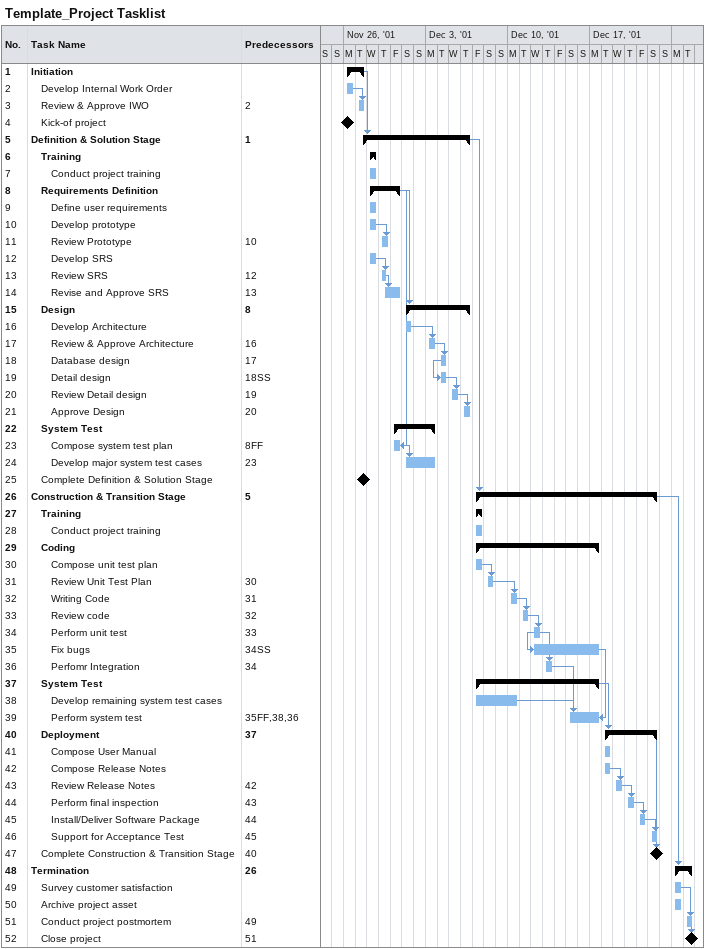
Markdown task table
Template_Project Tasklist

| ID | Level | Task | Start | Finish | Predecessors |
|---|---|---|---|---|---|
| 1 | 1 | **Initiation** | 2001-11-26 | 2001-11-27 |  |
| 2 | 2 | Develop Internal Work Order | 2001-11-26 | 2001-11-26 |  |
| 3 | 2 | Review & Approve IWO | 2001-11-27 | 2001-11-27 | 2 |
| 4 | 2 | Kick-of project (milestone) | 2001-11-26 | 2001-11-26 |  |
| 5 | 1 | **Definition & Solution Stage** | 2001-11-27 | 2001-12-06 | 1 |
| 6 | 2 | **Training** | 2001-11-28 | 2001-11-28 |  |
| 7 | 3 | Conduct project training | 2001-11-28 | 2001-11-28 |  |
| 8 | 2 | **Requirements Definition** | 2001-11-28 | 2001-11-30 |  |
| 9 | 3 | Define user requirements | 2001-11-28 | 2001-11-28 |  |
| 10 | 3 | Develop prototype | 2001-11-28 | 2001-11-28 |  |
| 11 | 3 | Review Prototype | 2001-11-29 | 2001-11-29 | 10 |
| 12 | 3 | Develop SRS | 2001-11-28 | 2001-11-28 |  |
| 13 | 3 | Review SRS | 2001-11-29 | 2001-11-29 | 12 |
| 14 | 3 | Revise and Approve SRS | 2001-11-29 | 2001-11-30 | 13 |
| 15 | 2 | **Design** | 2001-12-01 | 2001-12-06 | 8 |
| 16 | 3 | Develop Architecture | 2001-12-01 | 2001-12-01 |  |
| 17 | 3 | Review & Approve Architecture | 2001-12-03 | 2001-12-03 | 16 |
| 18 | 3 | Database design | 2001-12-04 | 2001-12-04 | 17 |
| 19 | 3 | Detail design | 2001-12-04 | 2001-12-04 | 18SS |
| 20 | 3 | Review Detail design | 2001-12-05 | 2001-12-05 | 19 |
| 21 | 3 | Approve Design | 2001-12-06 | 2001-12-06 | 20 |
| 22 | 2 | **System Test** | 2001-11-30 | 2001-12-03 |  |
| 23 | 3 | Compose system test plan | 2001-11-30 | 2001-11-30 | 8FF |
| 24 | 3 | Develop major system test cases | 2001-12-01 | 2001-12-03 | 23 |
| 25 | 2 | Complete Definition & Solution Stage (milestone) | 2001-11-27 | 2001-11-27 |  |
| 26 | 1 | **Construction & Transition Stage** | 2001-12-07 | 2001-12-22 | 5 |
| 27 | 2 | **Training** | 2001-12-07 | 2001-12-07 |  |
| 28 | 3 | Conduct project training | 2001-12-07 | 2001-12-07 |  |
| 29 | 2 | **Coding** | 2001-12-07 | 2001-12-17 |  |
| 30 | 3 | Compose unit test plan | 2001-12-07 | 2001-12-07 |  |
| 31 | 3 | Review Unit Test Plan | 2001-12-08 | 2001-12-08 | 30 |
| 32 | 3 | Writing Code | 2001-12-10 | 2001-12-10 | 31 |
| 33 | 3 | Review code | 2001-12-11 | 2001-12-11 | 32 |
| 34 | 3 | Perform unit test | 2001-12-12 | 2001-12-12 | 33 |
| 35 | 3 | Fix bugs | 2001-12-12 | 2001-12-17 | 34SS |
| 36 | 3 | Perfomr Integration | 2001-12-13 | 2001-12-13 | 34 |
| 37 | 2 | **System Test** | 2001-12-07 | 2001-12-17 |  |
| 38 | 3 | Develop remaining system test cases | 2001-12-07 | 2001-12-10 |  |
| 39 | 3 | Perform system test | 2001-12-15 | 2001-12-17 | 35FF, 38, 36 |
| 40 | 2 | **Deployment** | 2001-12-18 | 2001-12-22 | 37 |
| 41 | 3 | Compose User Manual | 2001-12-18 | 2001-12-18 |  |
| 42 | 3 | Compose Release Notes | 2001-12-18 | 2001-12-18 |  |
| 43 | 3 | Review Release Notes | 2001-12-19 | 2001-12-19 | 42 |
| 44 | 3 | Perform final inspection | 2001-12-20 | 2001-12-20 | 43 |
| 45 | 3 | Install/Deliver Software Package | 2001-12-21 | 2001-12-21 | 44 |
| 46 | 3 | Support for Acceptance Test | 2001-12-22 | 2001-12-22 | 45 |
| 47 | 2 | Complete Construction & Transition Stage (milestone) | 2001-12-22 | 2001-12-22 | 40 |
| 48 | 1 | **Termination** | 2001-12-24 | 2001-12-25 | 26 |
| 49 | 2 | Survey customer satisfaction | 2001-12-24 | 2001-12-24 |  |
| 50 | 2 | Archive project asset | 2001-12-24 | 2001-12-24 |  |
| 51 | 2 | Conduct project postmortem | 2001-12-25 | 2001-12-25 | 49 |
| 52 | 2 | Close project (milestone) | 2001-12-25 | 2001-12-25 | 51 |
